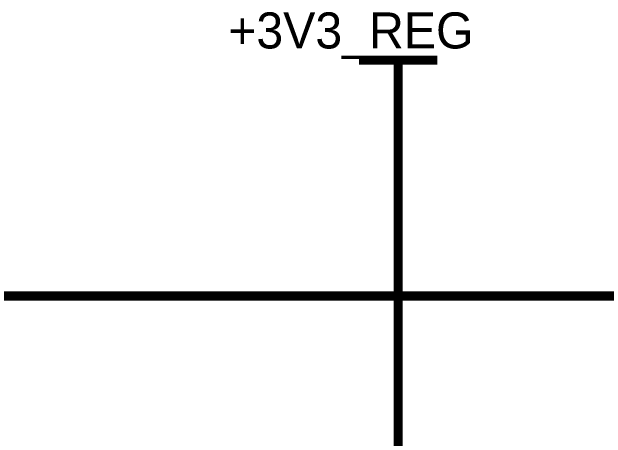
# Model space of a CAD drawing. Header units: inches. Extents: x 0 to 31.5, y 0 to 22.3.
# Drawn here: x 4.511 to 5.267, y 12.918 to 13.462 of the extents above; entities that cross this region are included whole.
import ezdxf

# ---------------------------------------------------------------- set-up
doc = ezdxf.new("R2010")
doc.units = ezdxf.units.IN
doc.header["$MEASUREMENT"] = 0
doc.layers.add('Sheet', color=255, linetype='Continuous')

msp = doc.modelspace()

# ---------------------------------------------------------------- linework, layer by layer
at = {"layer": 'Sheet'}
for points in [[(4.95259, 13.39998, 0.0118, 0.0118, 0), (5.05249, 13.39998, 0.0118, 0.0118, 0)], [(5.00254, 13.29949, 0.0118, 0.0118, 0), (5.00254, 13.39998, 0.0118, 0.0118, 0)], [(3.40297, 13.09964, 0.0118, 0.0118, 0), (4.40256, 13.09964, 0.0118, 0.0118, 0), (6.20251, 13.09964, 0.0118, 0.0118, 0), (6.20251, 13.29949, 0.0118, 0.0118, 0)], [(5.00254, 12.99972, 0.0118, 0.0118, 0), (5.00254, 13.29949, 0.0118, 0.0118, 0)], [(5.00254, 12.8998, 0.0118, 0.0118, 0), (5.00254, 12.99972, 0.0118, 0.0118, 0)]]:
    msp.add_lwpolyline(points, format="xyseb", dxfattribs=at)

# ---------------------------------------------------------------- texts
msp.add_text('+3V3_REG', height=0.045941, dxfattribs=at).set_placement((4.78609, 13.41492))

doc.saveas('drawing.dxf')
